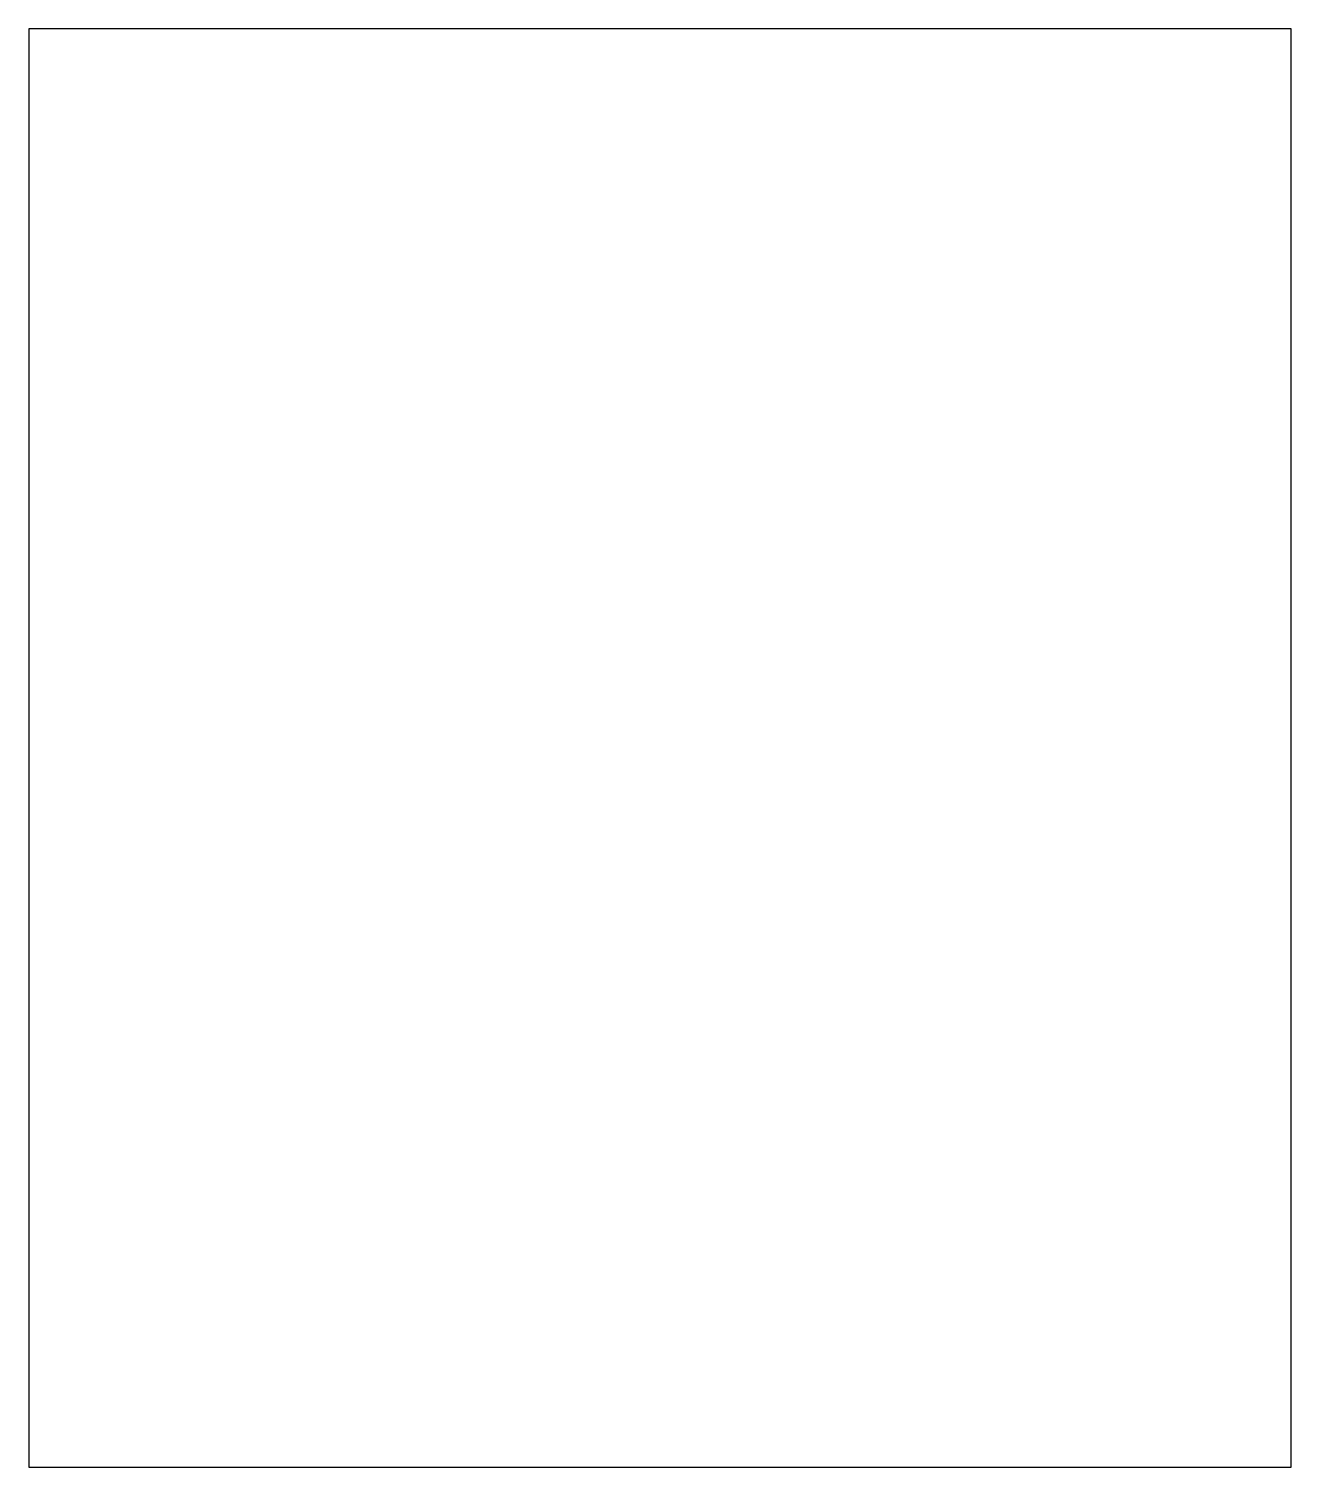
# Model space of a CAD drawing. Header units: millimetres. Extents: x 0 to 100, y 0 to 114.
import ezdxf

# ---------------------------------------------------------------- set-up
doc = ezdxf.new("R2010")
doc.units = ezdxf.units.MM

msp = doc.modelspace()

# ---------------------------------------------------------------- linework, layer by layer
at = {"color": 7, "linetype": 'Continuous', "lineweight": 25}
for p, q in [((0, 113.93), (0, 0)), ((100, 113.93), (0, 113.93)), ((100, 0), (100, 113.93)), ((0, 0), (100, 0))]:
    msp.add_line(p, q, dxfattribs=at)

doc.saveas('drawing.dxf')
